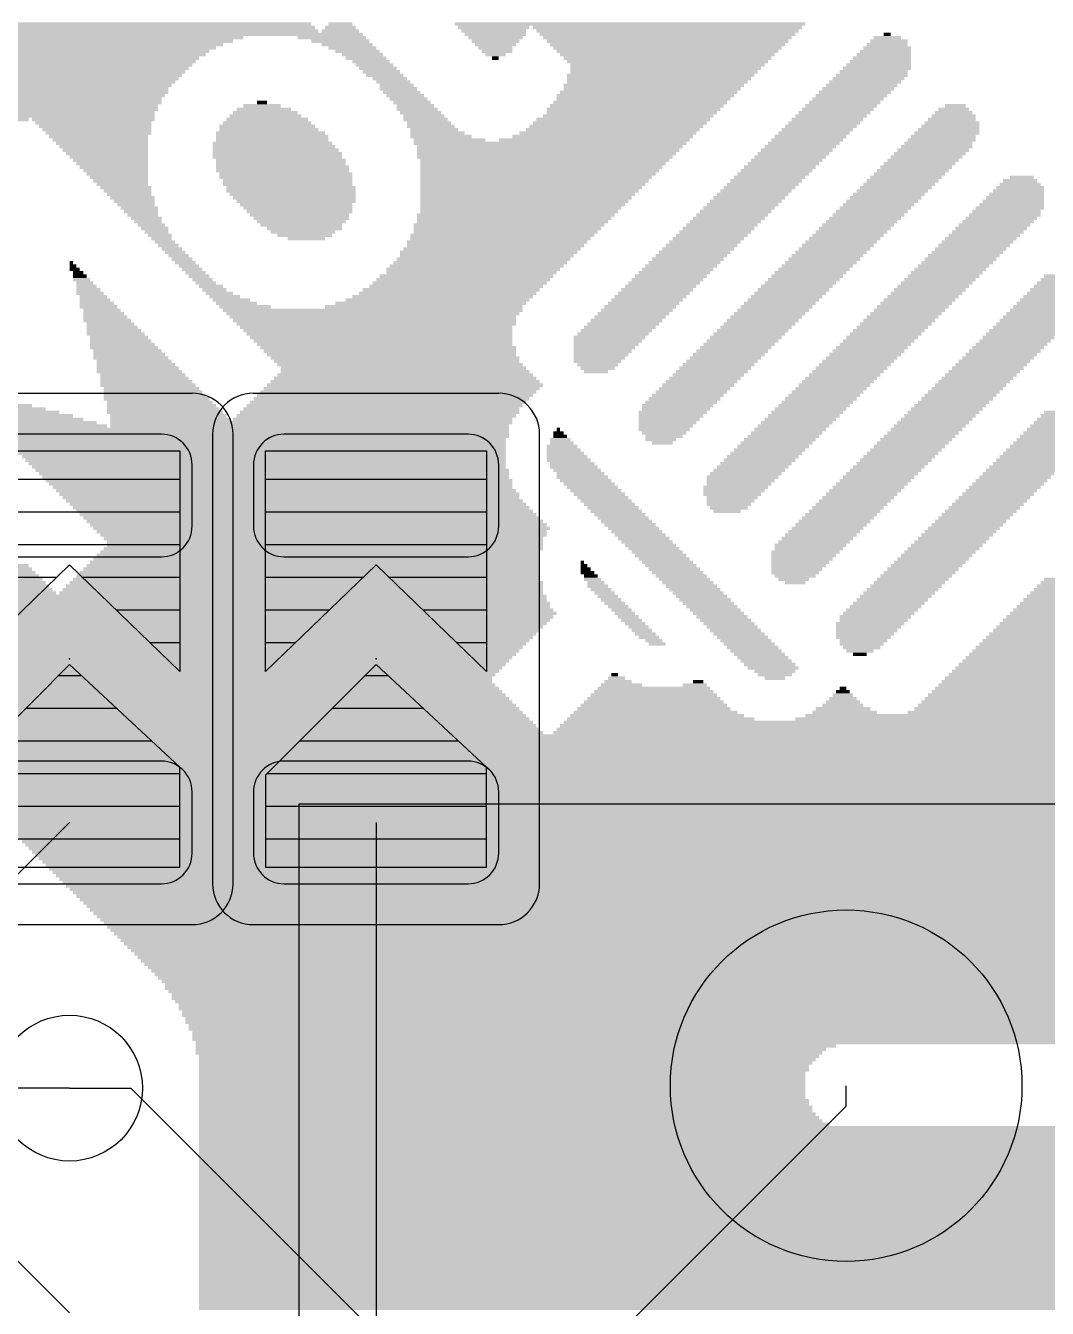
# Model space of a CAD drawing. Extents: x -40.8 to 40.8, y -42.1 to 43.9.
# Drawn here: x 28.43 to 34.78, y 5.62 to 13.59 of the extents above; entities that cross this region are included whole.
import ezdxf

# ---------------------------------------------------------------- set-up
doc = ezdxf.new("R2010")
doc.units = 0
for name, color, linetype in [('1', 22, 'CONTINUOUS'), ('16', 5, 'CONTINUOUS'), ('17', 82, 'CONTINUOUS'), ('18', 82, 'CONTINUOUS'), ('200', 2, 'CONTINUOUS'), ('21', 2, 'CONTINUOUS'), ('22', 6, 'CONTINUOUS'), ('24', 6, 'CONTINUOUS')]:
    doc.layers.add(name, color=color, linetype=linetype)

# ---------------------------------------------------------------- blocks, each defined once
blk = doc.blocks.new('ROUNDP')
blk.add_circle((0, 0), 0.5)
blk = doc.blocks.new('RECT121920X243840R50')
blk.add_lwpolyline([(0.381, -0.5715), (0.381, 0.5715, 0.4142), (0.1905, 0.762), (-0.1905, 0.762, 0.4142), (-0.381, 0.5715), (-0.381, -0.5715, 0.4142), (-0.1905, -0.762), (0.1905, -0.762, 0.4142)], format="xyb", close=True)
blk = doc.blocks.new('RECT')
blk.add_solid([(-0.5, -0.5), (0.5, -0.5), (-0.5, 0.5), (0.5, 0.5)])
blk = doc.blocks.new('ROUNDV')
blk.add_circle((0, 0), 0.5)

msp = doc.modelspace()

# ---------------------------------------------------------------- linework, layer by layer
at = {"layer": '1'}
for p, q in [((28.702, 6.985), (27.305, 6.985)), ((33.528, 6.873), (33.528, 7)), ((30.861, 4.206), (33.528, 6.873))]:
    msp.add_line(p, q, dxfattribs=at)
at = {"layer": '16'}
for p, q in [((28.0154, 10.945), (29.3886, 10.945)), ((29.3886, 10.945), (29.3886, 9.575)), ((29.9204, 9.575), (29.9204, 10.945)), ((29.9204, 10.945), (31.2936, 10.945)), ((31.2936, 10.945), (31.2936, 9.575)), ((28.0154, 10.7696), (29.3886, 10.7696)), ((29.9204, 10.7696), (31.2936, 10.7696)), ((28.0154, 10.5664), (29.3886, 10.5664)), ((29.9204, 10.5664), (31.2936, 10.5664)), ((28.0154, 10.3632), (29.3886, 10.3632)), ((29.9204, 10.3632), (31.2936, 10.3632)), ((28.702, 10.2362), (28.0154, 9.575)), ((29.3886, 9.575), (28.702, 10.2362)), ((30.607, 10.2362), (29.9204, 9.575)), ((31.2936, 9.575), (30.607, 10.2362)), ((28.0154, 10.16), (28.6229, 10.16)), ((28.7811, 10.16), (29.3886, 10.16)), ((29.9204, 10.16), (30.5279, 10.16)), ((30.6861, 10.16), (31.2936, 10.16)), ((28.9921, 9.9568), (29.3886, 9.9568)), ((29.9204, 9.9568), (30.3169, 9.9568)), ((30.8971, 9.9568), (31.2936, 9.9568)), ((29.2031, 9.7536), (29.3886, 9.7536)), ((29.9204, 9.7536), (30.1059, 9.7536)), ((31.1081, 9.7536), (31.2936, 9.7536)), ((28.702, 9.6171), (28.0154, 8.9305)), ((29.3886, 8.9805), (28.702, 9.6171)), ((30.607, 9.6171), (29.9204, 8.9305)), ((31.2936, 8.9805), (30.607, 9.6171)), ((28.6353, 9.5504), (28.7739, 9.5504)), ((30.5403, 9.5504), (30.6789, 9.5504)), ((28.4321, 9.3472), (28.9931, 9.3472)), ((30.3371, 9.3472), (30.8981, 9.3472)), ((28.2289, 9.144), (29.2123, 9.144)), ((30.1339, 9.144), (31.1173, 9.144)), ((28.0257, 8.9408), (29.3886, 8.9408)), ((29.3886, 8.359), (29.3886, 8.9805)), ((29.9204, 8.9305), (29.9204, 8.359)), ((29.9307, 8.9408), (31.2936, 8.9408)), ((31.2936, 8.359), (31.2936, 8.9805)), ((28.0154, 8.7376), (29.3886, 8.7376)), ((29.9204, 8.7376), (31.2936, 8.7376)), ((28.702, 8.636), (27.686, 7.62)), ((30.607, 8.636), (30.607, 5.461)), ((28.0154, 8.5344), (29.3886, 8.5344)), ((29.9204, 8.5344), (31.2936, 8.5344)), ((28.0154, 8.359), (29.3886, 8.359)), ((29.9204, 8.359), (31.2936, 8.359)), ((28.702, 6.985), (29.083, 6.985)), ((30.861, 5.207), (29.083, 6.985)), ((27.686, 6.604), (28.702, 5.588))]:
    msp.add_line(p, q, dxfattribs=at)
at = {"layer": '21'}
for p, q in [((35.728, 8.75), (30.128, 8.75)), ((30.128, 8.75), (30.128, -8.75))]:
    msp.add_line(p, q, dxfattribs=at)
at = {"layer": '22'}
for p, q in [((27.94, 11.303), (29.464, 11.303)), ((29.845, 11.303), (31.369, 11.303)), ((29.591, 11.049), (29.591, 8.255)), ((29.718, 8.255), (29.718, 11.049)), ((31.623, 8.255), (31.623, 11.049)), ((27.94, 8.001), (29.464, 8.001)), ((29.845, 8.001), (31.369, 8.001))]:
    msp.add_line(p, q, dxfattribs=at)
for centre, start, end in [((29.464, 11.049), 0, 90), ((29.845, 11.049), 90, 180), ((31.369, 11.049), 0, 90), ((29.464, 8.255), 270, 0), ((29.845, 8.255), 180, 270), ((31.369, 8.255), 270, 0)]:
    msp.add_arc(centre, 0.254, start, end, dxfattribs=at)
at = {"layer": '24'}
for p in [(28.702, 9.652), (30.607, 9.652)]:
    msp.add_point(p, dxfattribs=at)

# ---------------------------------------------------------------- block references
at = {"layer": '16', "rotation": 90}
for p in [(28.702, 10.668), (30.607, 10.668), (28.702, 8.636), (30.607, 8.636)]:
    msp.add_blockref('RECT121920X243840R50', p, dxfattribs=at)
at = {"layer": '17', "xscale": 2.1844, "yscale": 2.1844, "rotation": 90}
msp.add_blockref('ROUNDP', (33.528, 7), dxfattribs=at)
msp.add_blockref('ROUNDP', (33.528, 7), dxfattribs=at)
at = {"layer": '18', "xscale": 0.9064, "yscale": 0.9064}
msp.add_blockref('ROUNDV', (28.702, 6.985), dxfattribs=at)
msp.add_blockref('ROUNDV', (28.702, 6.985), dxfattribs=at)
at = {"layer": '200', "yscale": 0.0212}
for p, xscale in [((29.0093, 13.5552), 2.4768), ((29.0093, 13.5764), 2.4346), ((29.0093, 13.5975), 2.3922), ((30.3854, 13.5552), 0.2329), ((30.3854, 13.5764), 0.1905), ((30.3854, 13.5975), 0.1481), ((32.1848, 13.5975), 2.1806), ((31.338, 13.5764), 0.4446), ((31.338, 13.5552), 0.4022), ((32.4177, 13.5764), 1.6724), ((32.4177, 13.5552), 1.6301), ((28.6706, 13.4705), 1.9688), ((28.7129, 13.4917), 2.0112), ((28.7553, 13.5129), 2.0535), ((29.1364, 13.534), 2.7733), ((30.3324, 13.5129), 0.4234), ((30.3854, 13.4917), 0.3599), ((30.4277, 13.4705), 0.3176), ((31.3486, 13.534), 0.381), ((31.3486, 13.5129), 0.3387), ((31.3486, 13.4917), 0.2964), ((31.3486, 13.4705), 0.254), ((32.4177, 13.534), 1.5877), ((32.4177, 13.5129), 1.5454), ((32.4177, 13.4917), 1.5031), ((32.4177, 13.4705), 1.4607), ((33.7831, 13.4705), 0.2541), ((33.7938, 13.4917), 0.2329), ((33.7831, 13.5129), 0.1693), ((33.7831, 13.534), 0.0423), ((28.5541, 13.3858), 1.9053), ((28.5859, 13.407), 1.9264), ((28.6071, 13.4282), 1.9265), ((28.6388, 13.4494), 1.9476), ((30.4595, 13.4494), 0.2963), ((30.4912, 13.4282), 0.2752), ((30.523, 13.407), 0.2541), ((30.5441, 13.3858), 0.254), ((31.3486, 13.4494), 0.2117), ((31.3592, 13.4282), 0.1905), ((31.3486, 13.407), 0.127), ((31.3486, 13.3858), 0.0424), ((32.4177, 13.4494), 1.4184), ((32.4177, 13.4282), 1.3761), ((32.4177, 13.407), 1.3337), ((32.4177, 13.3858), 1.2914), ((33.7514, 13.3858), 0.3599), ((33.7619, 13.407), 0.3387), ((33.7726, 13.4282), 0.3175), ((33.7831, 13.4494), 0.2964), ((28.4907, 13.3223), 1.9053), ((28.5119, 13.3435), 1.9053), ((28.533, 13.3647), 1.9053), ((30.5759, 13.3647), 0.2329), ((30.5971, 13.3435), 0.2329), ((30.6182, 13.3223), 0.2329), ((32.4177, 13.3647), 1.249), ((32.407, 13.3223), 1.1855), ((32.4177, 13.3435), 1.2067), ((33.7196, 13.3223), 0.4234), ((33.7302, 13.3435), 0.4022), ((33.7408, 13.3647), 0.381), ((28.406, 13.2377), 1.9053), ((28.4272, 13.2588), 1.9053), ((28.4483, 13.28), 1.9053), ((28.4695, 13.3012), 1.9053), ((30.6394, 13.3012), 0.2328), ((30.6606, 13.28), 0.2329), ((30.6924, 13.2588), 0.2117), ((30.7135, 13.2377), 0.2117), ((32.3542, 13.2377), 1.122), ((32.3754, 13.28), 1.1643), ((32.3648, 13.2588), 1.1431), ((32.3965, 13.3012), 1.1644), ((33.6455, 13.2377), 0.4446), ((33.6667, 13.2588), 0.4446), ((33.6879, 13.28), 0.4446), ((33.6985, 13.3012), 0.4234), ((28.3319, 13.153), 1.9265), ((28.353, 13.1741), 1.9265), ((28.3636, 13.1953), 1.9053), ((28.3848, 13.2165), 1.9053), ((30.7347, 13.2165), 0.2117), ((30.7453, 13.1953), 0.2329), ((30.7664, 13.1741), 0.2328), ((30.7876, 13.153), 0.2329), ((32.2801, 13.153), 1.1009), ((32.3013, 13.1741), 1.1009), ((32.333, 13.2165), 1.122), ((32.3224, 13.1953), 1.1008), ((33.5609, 13.153), 0.4445), ((33.582, 13.1741), 0.4446), ((33.6032, 13.1953), 0.4446), ((33.6243, 13.2165), 0.4445), ((28.2684, 13.0683), 1.9689), ((28.279, 13.0895), 1.9477), ((28.3001, 13.1106), 1.9476), ((28.3107, 13.1318), 1.9264), ((29.9091, 13.0683), 0.3387), ((29.8985, 13.0895), 0.2329), ((29.8985, 13.1106), 0.0635), ((30.8087, 13.1318), 0.2329), ((30.83, 13.1106), 0.2329), ((30.8511, 13.0895), 0.2328), ((30.8617, 13.0683), 0.254), ((32.206, 13.0683), 1.0797), ((32.2272, 13.0895), 1.0797), ((32.2483, 13.1106), 1.0796), ((32.2694, 13.1318), 1.0797), ((33.4762, 13.0683), 0.4446), ((33.4974, 13.0895), 0.4445), ((33.5185, 13.1106), 0.4446), ((33.5397, 13.1318), 0.4446), ((34.196, 13.0683), 0.1905), ((34.2065, 13.0895), 0.127), ((27.8344, 13.0048), 1.2279), ((28.2366, 13.026), 1.99), ((28.2472, 13.0471), 1.9688), ((28.8506, 13.0048), 0.7621), ((28.8505, 12.9836), 0.7198), ((29.9302, 12.9836), 0.5504), ((29.9302, 13.0048), 0.508), ((29.9196, 13.026), 0.4446), ((29.9196, 13.0471), 0.4022), ((30.8829, 13.0471), 0.2541), ((30.904, 13.026), 0.254), ((30.9146, 13.0048), 0.2752), ((30.9358, 12.9836), 0.2752), ((32.1213, 12.9836), 1.0796), ((32.1425, 13.0048), 1.0797), ((32.1743, 13.026), 1.0585), ((32.1954, 13.0471), 1.0585), ((33.3915, 12.9836), 0.4446), ((33.4126, 13.0048), 0.4445), ((33.4338, 13.026), 0.4446), ((33.455, 13.0471), 0.4446), ((34.1853, 12.9836), 0.3387), ((34.1854, 13.0048), 0.2964), ((34.196, 13.026), 0.2753), ((34.196, 13.0471), 0.2329), ((28.8611, 12.9624), 0.6986), ((28.8717, 12.9413), 0.6774), ((28.8823, 12.9201), 0.6563), ((29.9514, 12.9201), 0.6775), ((29.9302, 12.9624), 0.5928), ((29.9408, 12.9413), 0.6139), ((30.9464, 12.9624), 0.2963), ((30.9675, 12.9413), 0.2964), ((30.9887, 12.9201), 0.3388), ((32.0472, 12.9201), 1.1008), ((32.0789, 12.9413), 1.0797), ((32.1001, 12.9624), 1.0797), ((33.328, 12.9201), 0.4446), ((33.3492, 12.9413), 0.4445), ((33.3703, 12.9624), 0.4446), ((34.1536, 12.9201), 0.4022), ((34.1642, 12.9413), 0.381), ((34.1748, 12.9624), 0.3599), ((28.8823, 12.8989), 0.6139), ((28.8929, 12.8778), 0.5927), ((28.9035, 12.8566), 0.5715), ((28.914, 12.8354), 0.5504), ((29.962, 12.8566), 0.7409), ((29.9726, 12.8354), 0.7621), ((29.962, 12.8989), 0.6987), ((29.962, 12.8778), 0.6987), ((31.0099, 12.8989), 0.3811), ((31.0628, 12.8778), 0.4446), ((31.6873, 12.8566), 1.6936), ((31.6873, 12.8354), 1.6512), ((31.9626, 12.8778), 1.1855), ((32.0154, 12.8989), 1.122), ((33.2433, 12.8354), 0.4446), ((33.2645, 12.8566), 0.4446), ((33.2857, 12.8778), 0.4445), ((33.3068, 12.8989), 0.4446), ((34.0901, 12.8354), 0.4446), ((34.1007, 12.8566), 0.4234), ((34.1219, 12.8778), 0.4234), ((34.1324, 12.8989), 0.4023), ((28.9246, 12.8143), 0.5292), ((28.9352, 12.7931), 0.508), ((28.9458, 12.7719), 0.4869), ((28.9564, 12.7507), 0.4657), ((29.9937, 12.7931), 0.8044), ((29.9937, 12.7719), 0.8044), ((29.9832, 12.8143), 0.7833), ((30.0149, 12.7507), 0.8045), ((31.6768, 12.8143), 1.6301), ((31.6662, 12.7931), 1.6089), ((31.6556, 12.7719), 1.5877), ((31.6556, 12.7507), 1.5455), ((33.1586, 12.7507), 0.4446), ((33.1798, 12.7719), 0.4446), ((33.2009, 12.7931), 0.4445), ((33.2221, 12.8143), 0.4446), ((34.0054, 12.7507), 0.4446), ((34.0266, 12.7719), 0.4446), ((34.0478, 12.7931), 0.4445), ((34.0689, 12.8143), 0.4446), ((28.967, 12.7296), 0.4445), ((28.9775, 12.7084), 0.4234), ((28.9881, 12.6872), 0.4022), ((28.9987, 12.6661), 0.381), ((30.0149, 12.7296), 0.8045), ((30.0255, 12.7084), 0.8257), ((30.0255, 12.6872), 0.8257), ((30.0466, 12.6661), 0.8256), ((31.6344, 12.7084), 1.5031), ((31.6238, 12.6872), 1.4819), ((31.6132, 12.6661), 1.4608), ((31.645, 12.7296), 1.5243), ((33.074, 12.6661), 0.4445), ((33.0951, 12.6872), 0.4446), ((33.1163, 12.7084), 0.4446), ((33.1375, 12.7296), 0.4445), ((33.9207, 12.6661), 0.4445), ((33.9419, 12.6872), 0.4446), ((33.9631, 12.7084), 0.4446), ((33.9843, 12.7296), 0.4445), ((29.0093, 12.6449), 0.3598), ((29.0199, 12.6237), 0.3387), ((29.0305, 12.6026), 0.3175), ((30.0466, 12.6449), 0.8256), ((30.0572, 12.6237), 0.8044), ((30.0572, 12.6026), 0.8044), ((31.6026, 12.6449), 1.4396), ((31.592, 12.6237), 1.4184), ((31.5815, 12.6026), 1.3973), ((33.0104, 12.6026), 0.4446), ((33.0316, 12.6237), 0.4446), ((33.0528, 12.6449), 0.4446), ((33.8572, 12.6026), 0.4446), ((33.8784, 12.6237), 0.4446), ((33.8996, 12.6449), 0.4446), ((34.6088, 12.6026), 0.2541), ((34.6088, 12.6237), 0.2117), ((34.6194, 12.6449), 0.1481), ((29.0517, 12.5814), 0.3175), ((29.0622, 12.5602), 0.2964), ((29.0728, 12.539), 0.2752), ((29.094, 12.5179), 0.2752), ((30.0784, 12.5814), 0.8044), ((30.0784, 12.5602), 0.8044), ((30.089, 12.539), 0.7833), ((30.0996, 12.5179), 0.7621), ((31.5602, 12.5602), 1.3549), ((31.5497, 12.539), 1.3338), ((31.5391, 12.5179), 1.3126), ((31.5709, 12.5814), 1.3761), ((32.9258, 12.5179), 0.4445), ((32.9469, 12.539), 0.4446), ((32.9681, 12.5602), 0.4446), ((32.9892, 12.5814), 0.4445), ((33.7726, 12.5179), 0.4445), ((33.7937, 12.539), 0.4446), ((33.8149, 12.5602), 0.4446), ((33.8361, 12.5814), 0.4445), ((34.577, 12.5179), 0.3599), ((34.5876, 12.539), 0.3388), ((34.5982, 12.5602), 0.3176), ((34.6088, 12.5814), 0.2964), ((29.1045, 12.4967), 0.2541), ((29.1151, 12.4755), 0.2329), ((29.1364, 12.4544), 0.2329), ((29.147, 12.4332), 0.2117), ((30.1102, 12.4967), 0.7409), ((30.1101, 12.4755), 0.6986), ((30.1207, 12.4544), 0.6774), ((30.1313, 12.4332), 0.6562), ((31.5285, 12.4967), 1.2914), ((31.5179, 12.4755), 1.2702), ((31.5074, 12.4544), 1.2491), ((31.4968, 12.4332), 1.2279), ((32.8411, 12.4332), 0.4446), ((32.8623, 12.4544), 0.4445), ((32.8834, 12.4755), 0.4446), ((32.9046, 12.4967), 0.4446), ((33.6879, 12.4332), 0.4446), ((33.7091, 12.4544), 0.4445), ((33.7302, 12.4755), 0.4446), ((33.7514, 12.4967), 0.4446), ((34.5241, 12.4332), 0.4234), ((34.5453, 12.4544), 0.4234), ((34.5558, 12.4755), 0.4023), ((34.5665, 12.4967), 0.3811), ((29.1575, 12.412), 0.1906), ((29.1787, 12.3909), 0.1905), ((29.1893, 12.3697), 0.1693), ((29.2104, 12.3485), 0.1694), ((30.1313, 12.412), 0.614), ((30.1419, 12.3909), 0.5928), ((30.1419, 12.3697), 0.5504), ((30.1419, 12.3485), 0.508), ((31.4333, 12.3485), 1.1855), ((31.4756, 12.412), 1.2278), ((31.4651, 12.3909), 1.2067), ((31.4545, 12.3697), 1.1855), ((32.7564, 12.3485), 0.4446), ((32.7776, 12.3697), 0.4445), ((32.7987, 12.3909), 0.4446), ((32.8199, 12.412), 0.4446), ((33.6032, 12.3485), 0.4446), ((33.6243, 12.3697), 0.4445), ((33.6455, 12.3909), 0.4446), ((33.6667, 12.412), 0.4446), ((34.45, 12.3485), 0.4446), ((34.4712, 12.3697), 0.4445), ((34.4923, 12.3909), 0.4446), ((34.5135, 12.412), 0.4446), ((29.2316, 12.3273), 0.1694), ((29.2422, 12.3062), 0.1482), ((29.2633, 12.285), 0.1482), ((30.1631, 12.3273), 0.4657), ((30.1525, 12.3062), 0.4022), ((30.1631, 12.285), 0.3387), ((31.3909, 12.285), 1.1432), ((31.4227, 12.3273), 1.1644), ((31.4121, 12.3062), 1.1432), ((32.6929, 12.285), 0.4446), ((32.7141, 12.3062), 0.4445), ((32.7352, 12.3273), 0.4446), ((33.5397, 12.285), 0.4446), ((33.5609, 12.3062), 0.4445), ((33.582, 12.3273), 0.4446), ((34.3865, 12.285), 0.4446), ((34.4077, 12.3062), 0.4445), ((34.4288, 12.3273), 0.4446), ((29.2739, 12.2638), 0.127), ((29.2951, 12.2427), 0.127), ((29.3163, 12.2215), 0.127), ((29.3374, 12.2003), 0.127), ((30.1737, 12.2638), 0.2329), ((31.3274, 12.2003), 1.1008), ((31.3592, 12.2427), 1.122), ((31.3486, 12.2215), 1.1008), ((31.3803, 12.2638), 1.122), ((32.6082, 12.2003), 0.4446), ((32.6294, 12.2215), 0.4446), ((32.6506, 12.2427), 0.4445), ((32.6717, 12.2638), 0.4446), ((33.455, 12.2003), 0.4446), ((33.4762, 12.2215), 0.4446), ((33.4974, 12.2427), 0.4445), ((33.5185, 12.2638), 0.4446), ((34.3018, 12.2003), 0.4446), ((34.323, 12.2215), 0.4446), ((34.3441, 12.2427), 0.4445), ((34.3653, 12.2638), 0.4446), ((28.7129, 12.1156), 0.0212), ((29.3586, 12.1792), 0.127), ((29.3798, 12.158), 0.127), ((29.401, 12.1368), 0.1271), ((29.4221, 12.1156), 0.127), ((31.2534, 12.1156), 1.0797), ((31.2745, 12.1368), 1.0796), ((31.3063, 12.1792), 1.1009), ((31.2957, 12.158), 1.0797), ((32.5235, 12.1156), 0.4446), ((32.5447, 12.1368), 0.4446), ((32.5659, 12.158), 0.4445), ((32.587, 12.1792), 0.4446), ((33.3703, 12.1156), 0.4446), ((33.3915, 12.1368), 0.4446), ((33.4126, 12.158), 0.4445), ((33.4338, 12.1792), 0.4446), ((34.2171, 12.1156), 0.4446), ((34.2383, 12.1368), 0.4446), ((34.2595, 12.158), 0.4445), ((34.2806, 12.1792), 0.4446), ((28.7235, 12.0945), 0.0424), ((28.734, 12.0733), 0.0635), ((28.7553, 12.0521), 0.0635), ((28.7659, 12.031), 0.0847), ((29.4433, 12.0945), 0.127), ((29.4645, 12.0733), 0.1271), ((29.4856, 12.0521), 0.127), ((29.5068, 12.031), 0.127), ((31.1687, 12.031), 1.0797), ((31.211, 12.0733), 1.0797), ((31.2004, 12.0521), 1.0585), ((31.2322, 12.0945), 1.0797), ((32.4389, 12.031), 0.4445), ((32.46, 12.0521), 0.4446), ((32.4812, 12.0733), 0.4446), ((32.5023, 12.0945), 0.4445), ((33.2857, 12.031), 0.4445), ((33.3068, 12.0521), 0.4446), ((33.328, 12.0733), 0.4446), ((33.3492, 12.0945), 0.4445), ((34.1324, 12.031), 0.4445), ((34.1536, 12.0521), 0.4446), ((34.1748, 12.0733), 0.4446), ((34.196, 12.0945), 0.4445), ((34.9581, 12.031), 0.4022), ((28.7765, 12.0098), 0.1059), ((28.7976, 11.9886), 0.1058), ((28.8082, 11.9675), 0.127), ((29.528, 12.0098), 0.127), ((29.5491, 11.9886), 0.127), ((29.5809, 11.9675), 0.1482), ((31.1052, 11.9675), 1.0797), ((31.1263, 11.9886), 1.0796), ((31.1475, 12.0098), 1.0797), ((32.3753, 11.9675), 0.4446), ((32.3965, 11.9886), 0.4446), ((32.4177, 12.0098), 0.4446), ((33.2221, 11.9675), 0.4446), ((33.2433, 11.9886), 0.4446), ((33.2645, 12.0098), 0.4446), ((34.0689, 11.9675), 0.4446), ((34.0901, 11.9886), 0.4446), ((34.1113, 12.0098), 0.4446), ((34.9157, 11.9675), 0.4446), ((34.9263, 11.9886), 0.4234), ((34.9475, 12.0098), 0.4234), ((28.8188, 11.9463), 0.1482), ((28.8294, 11.9251), 0.1693), ((28.8505, 11.9039), 0.1694), ((28.8611, 11.8828), 0.1906), ((29.6021, 11.9463), 0.1482), ((29.6338, 11.9251), 0.1694), ((29.6656, 11.9039), 0.1905), ((29.7079, 11.8828), 0.2328), ((30.9887, 11.8828), 1.1432), ((31.0205, 11.9039), 1.1221), ((31.0522, 11.9251), 1.1008), ((31.0734, 11.9463), 1.1008), ((32.2906, 11.8828), 0.4445), ((32.3118, 11.9039), 0.4446), ((32.333, 11.9251), 0.4446), ((32.3542, 11.9463), 0.4445), ((33.1375, 11.8828), 0.4445), ((33.1586, 11.9039), 0.4446), ((33.1798, 11.9251), 0.4446), ((33.2009, 11.9463), 0.4445), ((33.9843, 11.8828), 0.4445), ((34.0054, 11.9039), 0.4446), ((34.0266, 11.9251), 0.4446), ((34.0478, 11.9463), 0.4445), ((34.8311, 11.8828), 0.4445), ((34.8522, 11.9039), 0.4446), ((34.8734, 11.9251), 0.4446), ((34.8946, 11.9463), 0.4445), ((28.8717, 11.8616), 0.2117), ((28.8823, 11.8404), 0.2329), ((28.9035, 11.8193), 0.2329), ((28.9141, 11.7981), 0.2541), ((29.7397, 11.8616), 0.2541), ((29.7926, 11.8404), 0.3176), ((30.5865, 11.8193), 1.8629), ((30.5865, 11.7981), 1.8206), ((30.904, 11.8404), 1.2278), ((30.9464, 11.8616), 1.1855), ((32.206, 11.7981), 0.4446), ((32.2272, 11.8193), 0.4445), ((32.2483, 11.8404), 0.4446), ((32.2695, 11.8616), 0.4446), ((33.0528, 11.7981), 0.4446), ((33.074, 11.8193), 0.4445), ((33.0951, 11.8404), 0.4446), ((33.1163, 11.8616), 0.4446), ((33.8996, 11.7981), 0.4446), ((33.9207, 11.8193), 0.4445), ((33.9419, 11.8404), 0.4446), ((33.9631, 11.8616), 0.4446), ((34.7464, 11.7981), 0.4446), ((34.7675, 11.8193), 0.4445), ((34.7887, 11.8404), 0.4446), ((34.8099, 11.8616), 0.4446), ((28.9246, 11.7769), 0.2752), ((28.9352, 11.7558), 0.2964), ((28.9564, 11.7346), 0.2964), ((28.967, 11.7134), 0.3175), ((30.5865, 11.7769), 1.7783), ((30.5971, 11.7558), 1.7571), ((30.6077, 11.7346), 1.7359), ((30.6076, 11.7134), 1.6936), ((32.1213, 11.7134), 0.4446), ((32.1425, 11.7346), 0.4445), ((32.1636, 11.7558), 0.4446), ((32.1848, 11.7769), 0.4446), ((32.9681, 11.7134), 0.4446), ((32.9892, 11.7346), 0.4445), ((33.0104, 11.7558), 0.4446), ((33.0316, 11.7769), 0.4446), ((33.8149, 11.7134), 0.4446), ((33.8361, 11.7346), 0.4445), ((33.8572, 11.7558), 0.4446), ((33.8784, 11.7769), 0.4446), ((34.6617, 11.7134), 0.4446), ((34.6829, 11.7346), 0.4445), ((34.704, 11.7558), 0.4446), ((34.7252, 11.7769), 0.4446), ((28.9776, 11.6922), 0.3387), ((28.9882, 11.6711), 0.3599), ((29.0093, 11.6499), 0.3598), ((29.0199, 11.6287), 0.381), ((30.6182, 11.6922), 1.6724), ((30.6288, 11.6711), 1.6512), ((30.6394, 11.6499), 1.6301), ((30.65, 11.6287), 1.6089), ((32.0578, 11.6499), 0.4446), ((32.0472, 11.6287), 0.4234), ((32.0789, 11.6711), 0.4445), ((32.1001, 11.6922), 0.4446), ((32.8834, 11.6287), 0.4446), ((32.9046, 11.6499), 0.4446), ((32.9258, 11.6711), 0.4445), ((32.9469, 11.6922), 0.4446), ((33.7302, 11.6287), 0.4446), ((33.7514, 11.6499), 0.4446), ((33.7726, 11.6711), 0.4445), ((33.7937, 11.6922), 0.4446), ((34.577, 11.6287), 0.4446), ((34.5982, 11.6499), 0.4446), ((34.6194, 11.6711), 0.4445), ((34.6405, 11.6922), 0.4446), ((29.0305, 11.6076), 0.4022), ((29.0411, 11.5864), 0.4234), ((29.0622, 11.5652), 0.4234), ((30.6606, 11.6076), 1.5877), ((30.6818, 11.5864), 1.5877), ((30.6923, 11.5652), 1.5666), ((32.0366, 11.6076), 0.4022), ((32.0261, 11.5864), 0.3811), ((32.0155, 11.5652), 0.3599), ((32.8199, 11.5652), 0.4446), ((32.8411, 11.5864), 0.4446), ((32.8623, 11.6076), 0.4445), ((33.6667, 11.5652), 0.4446), ((33.6879, 11.5864), 0.4446), ((33.7091, 11.6076), 0.4445), ((34.5135, 11.5652), 0.4446), ((34.5347, 11.5864), 0.4446), ((34.5558, 11.6076), 0.4445), ((29.0728, 11.5441), 0.4446), ((29.0834, 11.5229), 0.4658), ((29.1045, 11.5017), 0.4657), ((29.1151, 11.4805), 0.4869), ((30.7029, 11.5441), 1.5454), ((30.7241, 11.5229), 1.5454), ((30.7347, 11.5017), 1.5243), ((30.7558, 11.4805), 1.5242), ((32.0049, 11.5441), 0.3387), ((31.9943, 11.5229), 0.3175), ((31.9837, 11.5017), 0.2964), ((31.9837, 11.4805), 0.254), ((32.7352, 11.4805), 0.4446), ((32.7564, 11.5017), 0.4446), ((32.7776, 11.5229), 0.4445), ((32.7987, 11.5441), 0.4446), ((33.582, 11.4805), 0.4446), ((33.6032, 11.5017), 0.4446), ((33.6243, 11.5229), 0.4445), ((33.6455, 11.5441), 0.4446), ((34.4288, 11.4805), 0.4446), ((34.45, 11.5017), 0.4446), ((34.4712, 11.5229), 0.4445), ((34.4923, 11.5441), 0.4446), ((29.1363, 11.4382), 0.5292), ((29.1258, 11.4594), 0.5081), ((29.1575, 11.417), 0.5292), ((29.1681, 11.3959), 0.5504), ((30.7876, 11.3959), 1.6301), ((30.7876, 11.417), 1.5878), ((30.777, 11.4594), 1.5242), ((30.7876, 11.4382), 1.5454), ((31.9837, 11.4594), 0.2117), ((31.9731, 11.4382), 0.1482), ((32.6506, 11.3959), 0.4445), ((32.6717, 11.417), 0.4446), ((32.6929, 11.4382), 0.4446), ((32.7141, 11.4594), 0.4445), ((33.4974, 11.3959), 0.4445), ((33.5185, 11.417), 0.4446), ((33.5397, 11.4382), 0.4446), ((33.5609, 11.4594), 0.4445), ((34.3441, 11.3959), 0.4445), ((34.3653, 11.417), 0.4446), ((34.3865, 11.4382), 0.4446), ((34.4077, 11.4594), 0.4445), ((29.1787, 11.3747), 0.5716), ((29.1893, 11.3535), 0.5927), ((29.2104, 11.3323), 0.5928), ((29.221, 11.3112), 0.614), ((30.7453, 11.3112), 1.7147), ((30.7664, 11.3323), 1.7148), ((30.7876, 11.3535), 1.7148), ((30.7876, 11.3747), 1.6724), ((32.5659, 11.3112), 0.4445), ((32.587, 11.3323), 0.4446), ((32.6082, 11.3535), 0.4446), ((32.6294, 11.3747), 0.4446), ((33.4126, 11.3112), 0.4445), ((33.4338, 11.3323), 0.4446), ((33.455, 11.3535), 0.4446), ((33.4762, 11.3747), 0.4446), ((34.2595, 11.3112), 0.4445), ((34.2806, 11.3323), 0.4446), ((34.3018, 11.3535), 0.4446), ((34.323, 11.3747), 0.4446), ((29.2316, 11.29), 0.6351), ((29.2422, 11.2688), 0.6563), ((29.2634, 11.2477), 0.6563), ((30.6817, 11.2477), 1.7148), ((30.7029, 11.2688), 1.7148), ((30.7241, 11.29), 1.7148), ((32.5023, 11.2477), 0.4445), ((32.5235, 11.2688), 0.4446), ((32.5447, 11.29), 0.4446), ((33.3492, 11.2477), 0.4445), ((33.3703, 11.2688), 0.4446), ((33.3915, 11.29), 0.4446), ((34.196, 11.2477), 0.4445), ((34.2171, 11.2688), 0.4446), ((34.2383, 11.29), 0.4446), ((28.279, 11.2265), 0.3811), ((28.3319, 11.2053), 0.4445), ((28.3848, 11.1842), 0.5081), ((28.4377, 11.163), 0.5716), ((29.2739, 11.2265), 0.6774), ((29.2845, 11.2053), 0.6986), ((29.2951, 11.1842), 0.7198), ((29.3163, 11.163), 0.7198), ((30.6077, 11.163), 1.7359), ((30.6288, 11.1842), 1.736), ((30.6394, 11.2053), 1.7148), ((30.6606, 11.2265), 1.7147), ((32.4494, 11.1842), 0.4234), ((32.4389, 11.163), 0.4023), ((32.4812, 11.2265), 0.4446), ((32.4706, 11.2053), 0.4234), ((33.2645, 11.163), 0.4446), ((33.2857, 11.1842), 0.4445), ((33.3068, 11.2053), 0.4446), ((33.328, 11.2265), 0.4446), ((34.1113, 11.163), 0.4446), ((34.1324, 11.1842), 0.4445), ((34.1536, 11.2053), 0.4446), ((34.1748, 11.2265), 0.4446), ((34.9581, 11.163), 0.4446), ((34.9793, 11.1842), 0.4445), ((28.4801, 11.1418), 0.6139), ((28.533, 11.1207), 0.6774), ((28.5753, 11.0995), 0.7198), ((29.835, 11.0783), 3.1967), ((29.3269, 11.1418), 0.7409), ((30.2054, 11.1207), 2.498), ((30.1949, 11.0995), 2.4769), ((30.5865, 11.1418), 1.7359), ((31.7402, 11.0783), 0.0212), ((32.4282, 11.1418), 0.3811), ((32.407, 11.0995), 0.3387), ((32.3965, 11.0783), 0.3176), ((32.4177, 11.1207), 0.3599), ((33.1798, 11.0783), 0.4446), ((33.2009, 11.0995), 0.4445), ((33.2221, 11.1207), 0.4446), ((33.2433, 11.1418), 0.4446), ((34.0266, 11.0783), 0.4446), ((34.0478, 11.0995), 0.4445), ((34.0689, 11.1207), 0.4446), ((34.0901, 11.1418), 0.4446), ((34.8734, 11.0783), 0.4446), ((34.8946, 11.0995), 0.4445), ((34.9157, 11.1207), 0.4446), ((34.9369, 11.1418), 0.4446), ((29.8456, 11.0571), 3.1755), ((29.8561, 11.036), 3.1544), ((29.8561, 11.0148), 3.112), ((29.8667, 10.9936), 3.0908), ((31.7508, 11.0148), 0.127), ((31.7614, 10.9936), 0.1482), ((31.7508, 11.036), 0.0847), ((31.7403, 11.0571), 0.0635), ((32.3965, 11.0571), 0.2752), ((32.3965, 11.036), 0.2328), ((32.3754, 11.0148), 0.1905), ((32.3859, 10.9936), 0.127), ((33.0951, 10.9936), 0.4446), ((33.1163, 11.0148), 0.4446), ((33.1375, 11.036), 0.4445), ((33.1586, 11.0571), 0.4446), ((33.9419, 10.9936), 0.4446), ((33.9631, 11.0148), 0.4446), ((33.9843, 11.036), 0.4445), ((34.0054, 11.0571), 0.4446), ((34.7887, 10.9936), 0.4446), ((34.8099, 11.0148), 0.4446), ((34.8311, 11.036), 0.4445), ((34.8522, 11.0571), 0.4446), ((29.8773, 10.9725), 3.0697), ((29.8879, 10.9513), 3.0485), ((29.8985, 10.9301), 3.0273), ((31.7614, 10.9725), 0.1906), ((31.772, 10.9513), 0.2117), ((31.7826, 10.9301), 0.2329), ((33.0316, 10.9301), 0.4446), ((33.0528, 10.9513), 0.4446), ((33.074, 10.9725), 0.4445), ((33.8784, 10.9301), 0.4446), ((33.8996, 10.9513), 0.4446), ((33.9207, 10.9725), 0.4445), ((34.7252, 10.9301), 0.4446), ((34.7464, 10.9513), 0.4446), ((34.7675, 10.9725), 0.4445), ((29.9091, 10.909), 3.0061), ((29.9196, 10.8878), 2.985), ((29.9302, 10.8666), 2.9638), ((29.9408, 10.8454), 2.9426), ((31.7932, 10.909), 0.2541), ((31.8037, 10.8878), 0.2752), ((31.8249, 10.8666), 0.2752), ((31.8355, 10.8454), 0.2964), ((32.9469, 10.8454), 0.4446), ((32.9681, 10.8666), 0.4446), ((32.9892, 10.8878), 0.4445), ((33.0104, 10.909), 0.4446), ((33.7937, 10.8454), 0.4446), ((33.8149, 10.8666), 0.4446), ((33.8361, 10.8878), 0.4445), ((33.8572, 10.909), 0.4446), ((34.6405, 10.8454), 0.4446), ((34.6617, 10.8666), 0.4446), ((34.6829, 10.8878), 0.4445), ((34.704, 10.909), 0.4446), ((29.962, 10.8243), 2.9427), ((29.9726, 10.8031), 2.9215), ((29.9832, 10.7819), 2.9003), ((30.0043, 10.7608), 2.9003), ((31.8567, 10.8243), 0.2964), ((31.8778, 10.8031), 0.2964), ((31.8884, 10.7819), 0.3176), ((31.9096, 10.7608), 0.3176), ((32.8834, 10.7819), 0.4446), ((32.8728, 10.7608), 0.4234), ((32.9046, 10.8031), 0.4446), ((32.9258, 10.8243), 0.4445), ((33.7091, 10.7608), 0.4445), ((33.7302, 10.7819), 0.4446), ((33.7514, 10.8031), 0.4446), ((33.7726, 10.8243), 0.4445), ((34.5558, 10.7608), 0.4445), ((34.577, 10.7819), 0.4446), ((34.5982, 10.8031), 0.4446), ((34.6194, 10.8243), 0.4445), ((30.0149, 10.7396), 2.8791), ((30.0255, 10.7184), 2.8579), ((30.0467, 10.6973), 2.8579), ((30.0678, 10.6761), 2.858), ((31.9308, 10.7396), 0.3175), ((31.952, 10.7184), 0.3175), ((31.9731, 10.6973), 0.3176), ((31.9943, 10.6761), 0.3175), ((32.8411, 10.7184), 0.4022), ((32.8305, 10.6973), 0.381), ((32.8199, 10.6761), 0.3598), ((32.8623, 10.7396), 0.4023), ((33.6243, 10.6761), 0.4445), ((33.6455, 10.6973), 0.4446), ((33.6667, 10.7184), 0.4446), ((33.6879, 10.7396), 0.4446), ((34.4712, 10.6761), 0.4445), ((34.4923, 10.6973), 0.4446), ((34.5135, 10.7184), 0.4446), ((34.5347, 10.7396), 0.4446), ((30.0784, 10.6549), 2.8368), ((30.0996, 10.6337), 2.8367), ((30.1207, 10.6126), 2.8368), ((32.0155, 10.6549), 0.3175), ((32.0366, 10.6337), 0.3176), ((32.0578, 10.6126), 0.3176), ((32.8199, 10.6549), 0.3176), ((32.8093, 10.6337), 0.2964), ((32.7987, 10.6126), 0.2752), ((33.5609, 10.6126), 0.4445), ((33.582, 10.6337), 0.4446), ((33.6032, 10.6549), 0.4446), ((34.4077, 10.6126), 0.4445), ((34.4288, 10.6337), 0.4446), ((34.45, 10.6549), 0.4446), ((30.1419, 10.5914), 2.8368), ((30.1631, 10.5702), 2.8368), ((30.1842, 10.5491), 2.8368), ((30.2054, 10.5279), 2.8368), ((32.0789, 10.5914), 0.3175), ((32.1001, 10.5702), 0.3176), ((32.1213, 10.5491), 0.3176), ((32.1425, 10.5279), 0.3175), ((32.7987, 10.5914), 0.2329), ((32.7882, 10.5702), 0.1693), ((33.4762, 10.5279), 0.4446), ((33.4974, 10.5491), 0.4445), ((33.5185, 10.5702), 0.4446), ((33.5397, 10.5914), 0.4446), ((34.323, 10.5279), 0.4446), ((34.3441, 10.5491), 0.4445), ((34.3653, 10.5702), 0.4446), ((34.3865, 10.5914), 0.4446), ((30.2266, 10.5067), 2.8368), ((30.2477, 10.4856), 2.8367), ((30.2689, 10.4644), 2.8368), ((30.2689, 10.4432), 2.7944), ((32.1637, 10.5067), 0.3175), ((32.1848, 10.4856), 0.3176), ((32.206, 10.4644), 0.3175), ((32.2272, 10.4432), 0.3175), ((33.3915, 10.4432), 0.4446), ((33.4126, 10.4644), 0.4445), ((33.4338, 10.4856), 0.4446), ((33.455, 10.5067), 0.4446), ((34.2383, 10.4432), 0.4446), ((34.2595, 10.4644), 0.4445), ((34.2806, 10.4856), 0.4446), ((34.3018, 10.5067), 0.4446), ((30.2795, 10.422), 2.7732), ((30.2795, 10.4009), 2.731), ((30.2901, 10.3797), 2.7098), ((30.2901, 10.3585), 2.7098), ((32.2483, 10.422), 0.3176), ((32.2695, 10.4009), 0.3176), ((32.2906, 10.3797), 0.3175), ((32.3118, 10.3585), 0.3176), ((33.3068, 10.3585), 0.4446), ((33.328, 10.3797), 0.4446), ((33.3492, 10.4009), 0.4445), ((33.3703, 10.422), 0.4446), ((34.1536, 10.3585), 0.4446), ((34.1748, 10.3797), 0.4446), ((34.196, 10.4009), 0.4445), ((34.2171, 10.422), 0.4446), ((30.2371, 10.2739), 2.7733), ((30.2477, 10.295), 2.7521), ((30.2584, 10.3162), 2.7309), ((30.2795, 10.3374), 2.731), ((32.333, 10.3374), 0.3176), ((32.3542, 10.3162), 0.3175), ((32.3754, 10.295), 0.3175), ((32.3965, 10.2739), 0.3176), ((33.2751, 10.3162), 0.4234), ((33.2645, 10.295), 0.4022), ((33.2539, 10.2739), 0.381), ((33.2962, 10.3374), 0.4234), ((34.0689, 10.2739), 0.4446), ((34.0901, 10.295), 0.4446), ((34.1113, 10.3162), 0.4446), ((34.1324, 10.3374), 0.4445), ((27.5698, 10.2315), 1.7571), ((27.591, 10.2103), 1.7571), ((30.2054, 10.2103), 2.8368), ((30.216, 10.2315), 2.8156), ((30.2266, 10.2527), 2.7944), ((31.8884, 10.2527), 0.0212), ((31.899, 10.2315), 0.0424), ((31.9096, 10.2103), 0.0635), ((32.4177, 10.2527), 0.3175), ((32.4389, 10.2315), 0.3175), ((32.46, 10.2103), 0.3176), ((33.2221, 10.2103), 0.3175), ((33.2433, 10.2527), 0.3598), ((33.2328, 10.2315), 0.3387), ((34.0054, 10.2103), 0.4446), ((34.0266, 10.2315), 0.4446), ((34.0478, 10.2527), 0.4445), ((27.612, 10.1892), 1.7571), ((27.6333, 10.168), 1.7571), ((27.6545, 10.1468), 1.7571), ((27.6756, 10.1257), 1.7571), ((30.1737, 10.1257), 2.9427), ((30.1737, 10.1468), 2.9003), ((30.1843, 10.168), 2.8791), ((30.1948, 10.1892), 2.858), ((31.9202, 10.1892), 0.0847), ((31.9413, 10.168), 0.0847), ((31.952, 10.1468), 0.1059), ((31.9731, 10.1257), 0.1058), ((32.4812, 10.1892), 0.3176), ((32.5023, 10.168), 0.3175), ((32.5235, 10.1468), 0.3176), ((32.5447, 10.1257), 0.3176), ((33.2116, 10.1892), 0.2963), ((33.2116, 10.168), 0.2541), ((33.2009, 10.1468), 0.1905), ((33.2116, 10.1257), 0.1271), ((33.9207, 10.1257), 0.4445), ((33.9419, 10.1468), 0.4446), ((33.9631, 10.168), 0.4446), ((33.9843, 10.1892), 0.4445), ((37.5408, 10.1257), 5.61), ((37.5408, 10.1468), 5.5677), ((27.6968, 10.1045), 1.7571), ((27.718, 10.0833), 1.7571), ((27.7391, 10.0622), 1.7572), ((29.2739, 10.041), 4.7844), ((30.1419, 10.0622), 3.0062), ((30.1525, 10.0833), 2.985), ((30.1631, 10.1045), 2.9638), ((31.9837, 10.1045), 0.127), ((32.0049, 10.0833), 0.1271), ((32.026, 10.0622), 0.127), ((32.0472, 10.041), 0.127), ((32.5659, 10.1045), 0.3175), ((32.5871, 10.0833), 0.3175), ((32.6082, 10.0622), 0.3176), ((32.6294, 10.041), 0.3175), ((33.8361, 10.041), 0.4445), ((33.8572, 10.0622), 0.4446), ((33.8784, 10.0833), 0.4446), ((33.8996, 10.1045), 0.4446), ((37.5408, 10.041), 5.7794), ((37.5408, 10.0622), 5.737), ((37.5408, 10.0833), 5.6948), ((37.5408, 10.1045), 5.6524), ((29.2845, 10.0198), 4.7632), ((29.3057, 9.9986), 4.7632), ((29.3163, 9.9775), 4.7421), ((29.3375, 9.9563), 4.7421), ((32.0684, 10.0198), 0.127), ((32.0895, 9.9986), 0.127), ((32.1107, 9.9775), 0.127), ((32.1319, 9.9563), 0.127), ((32.6506, 10.0198), 0.3175), ((32.6717, 9.9986), 0.3176), ((32.6929, 9.9775), 0.3176), ((32.7141, 9.9563), 0.3175), ((33.7514, 9.9563), 0.4446), ((33.7726, 9.9775), 0.4445), ((33.7937, 9.9986), 0.4446), ((33.8149, 10.0198), 0.4446), ((37.5408, 9.9563), 5.9488), ((37.5408, 9.9775), 5.9064), ((37.5408, 9.9986), 5.8641), ((37.5408, 10.0198), 5.8218), ((29.3586, 9.9351), 4.742), ((29.3586, 9.914), 4.6998), ((29.3586, 9.8928), 4.6574), ((32.1531, 9.9351), 0.1271), ((32.1742, 9.914), 0.127), ((32.1954, 9.8928), 0.127), ((32.7352, 9.9351), 0.3176), ((32.7564, 9.914), 0.3176), ((32.7776, 9.8928), 0.3175), ((33.7091, 9.914), 0.4445), ((33.6985, 9.8928), 0.4234), ((33.7302, 9.9351), 0.4446), ((37.5408, 9.8928), 6.0758), ((37.5408, 9.914), 6.0334), ((37.5408, 9.9351), 5.9911), ((29.3586, 9.8716), 4.615), ((29.3586, 9.8505), 4.5728), ((29.3586, 9.8293), 4.5304), ((29.3586, 9.8081), 4.488), ((32.2165, 9.8716), 0.1271), ((32.2377, 9.8505), 0.127), ((32.2589, 9.8293), 0.127), ((32.2801, 9.8081), 0.127), ((32.7987, 9.8716), 0.3175), ((32.8199, 9.8505), 0.3176), ((32.8411, 9.8293), 0.3175), ((32.8623, 9.8081), 0.3175), ((33.6773, 9.8716), 0.4234), ((33.6667, 9.8505), 0.4022), ((33.6561, 9.8293), 0.381), ((33.6456, 9.8081), 0.3599), ((37.5302, 9.8081), 6.224), ((37.5408, 9.8293), 6.2028), ((37.5408, 9.8505), 6.1604), ((37.5408, 9.8716), 6.1182), ((29.3587, 9.7869), 4.4457), ((29.3586, 9.7658), 4.4034), ((29.3586, 9.7446), 4.361), ((29.3586, 9.7234), 4.3186), ((32.3012, 9.7869), 0.127), ((32.333, 9.7658), 0.1058), ((32.3542, 9.7446), 0.1059), ((32.8834, 9.7869), 0.3176), ((32.9046, 9.7658), 0.3176), ((32.9258, 9.7446), 0.3175), ((32.9469, 9.7234), 0.3176), ((33.635, 9.7869), 0.3387), ((33.635, 9.7658), 0.2963), ((33.6244, 9.7446), 0.2752), ((33.6243, 9.7234), 0.2329), ((37.4879, 9.7234), 6.3086), ((37.4984, 9.7446), 6.2875), ((37.5091, 9.7658), 6.2663), ((37.5196, 9.7869), 6.2451), ((29.3586, 9.7023), 4.2764), ((29.3586, 9.6811), 4.234), ((29.3586, 9.6599), 4.1916), ((29.3586, 9.6388), 4.1494), ((32.9681, 9.7023), 0.3176), ((32.9892, 9.6811), 0.3175), ((33.0104, 9.6599), 0.3175), ((33.0316, 9.6388), 0.3176), ((33.6138, 9.7023), 0.1694), ((33.6138, 9.6811), 0.0847), ((37.4456, 9.6388), 6.3933), ((37.4561, 9.6599), 6.3722), ((37.4667, 9.6811), 6.351), ((37.4773, 9.7023), 6.3298), ((29.3586, 9.6176), 4.107), ((29.3586, 9.5964), 4.0646), ((29.3587, 9.5752), 4.0223), ((33.0528, 9.6176), 0.3175), ((33.074, 9.5964), 0.3175), ((33.0845, 9.5752), 0.254), ((37.4138, 9.5752), 6.4568), ((37.4244, 9.5964), 6.4357), ((37.435, 9.6176), 6.4145), ((29.3586, 9.5541), 3.98), ((29.3586, 9.5329), 3.9376), ((29.3692, 9.5117), 3.9164), ((29.3904, 9.4906), 3.9165), ((32.1319, 9.4906), 0.254), ((32.1107, 9.5117), 0.1694), ((32.1001, 9.5329), 0.1058), ((32.0896, 9.5541), 0.0423), ((32.587, 9.4906), 0.1482), ((32.6082, 9.5117), 0.0636), ((33.0846, 9.5541), 0.2117), ((33.0845, 9.5329), 0.127), ((37.3715, 9.4906), 6.5415), ((37.382, 9.5117), 6.5203), ((37.3926, 9.5329), 6.4992), ((37.4032, 9.5541), 6.478), ((29.4116, 9.4694), 3.9165), ((29.4327, 9.4482), 3.9164), ((29.4539, 9.4271), 3.9165), ((29.4751, 9.4059), 3.9165), ((32.333, 9.4059), 0.8256), ((32.333, 9.4271), 0.7833), ((32.333, 9.4482), 0.741), ((32.333, 9.4694), 0.6986), ((33.5079, 9.4059), 0.1694), ((33.5079, 9.4271), 0.127), ((33.508, 9.4482), 0.0847), ((33.508, 9.4694), 0.0423), ((37.3291, 9.4059), 6.6262), ((37.3397, 9.4271), 6.605), ((37.3503, 9.4482), 6.5839), ((37.3608, 9.4694), 6.5627), ((29.4962, 9.3847), 3.9164), ((29.5174, 9.3635), 3.9164), ((29.5386, 9.3424), 3.9165), ((29.5597, 9.3212), 3.9164), ((32.3436, 9.3212), 1.0162), ((32.333, 9.3424), 0.9526), ((32.333, 9.3635), 0.9103), ((32.333, 9.3847), 0.868), ((33.5185, 9.3212), 0.4022), ((33.508, 9.3424), 0.3387), ((33.5079, 9.3635), 0.254), ((33.508, 9.3847), 0.2117), ((37.2762, 9.3212), 6.732), ((37.2974, 9.3424), 6.6897), ((37.308, 9.3635), 6.6685), ((37.3185, 9.3847), 6.6474), ((29.5809, 9.3), 3.9164), ((29.6021, 9.2789), 3.9165), ((29.6233, 9.2577), 3.9165), ((29.6444, 9.2365), 3.9164), ((36.1965, 9.2365), 8.8914), ((36.2071, 9.2577), 8.8702), ((32.3754, 9.2789), 1.1643), ((32.3542, 9.3), 1.0797), ((36.9269, 9.2789), 7.4307), ((36.9586, 9.3), 7.3671), ((29.6656, 9.2154), 3.9165), ((29.6867, 9.1942), 3.9165), ((34.196, 9.173), 12.8925), ((36.1754, 9.1942), 8.9337), ((36.1859, 9.2154), 8.9126), ((34.2066, 9.1518), 12.8713), ((34.2171, 9.1307), 12.8502), ((34.2277, 9.1095), 12.829), ((34.2383, 9.0883), 12.8078), ((34.2489, 9.0672), 12.7867), ((34.2595, 9.046), 12.7655), ((34.2701, 9.0248), 12.7443), ((34.2806, 9.0037), 12.7232), ((34.2912, 8.9825), 12.702), ((34.3018, 8.9613), 12.6808), ((34.3124, 8.9401), 12.6596), ((34.3229, 8.919), 12.6385), ((34.3336, 8.8978), 12.6173), ((34.3441, 8.8766), 12.5961), ((34.3547, 8.8555), 12.575), ((34.3653, 8.8343), 12.5538), ((34.3759, 8.8131), 12.5326), ((34.3865, 8.792), 12.5115), ((34.3971, 8.7708), 12.4903), ((34.4077, 8.7496), 12.4691), ((34.4183, 8.7284), 12.4479), ((34.4288, 8.7073), 12.4268), ((34.4394, 8.6861), 12.4056), ((34.45, 8.6649), 12.3844), ((34.4606, 8.6438), 12.3633), ((34.4712, 8.6226), 12.3421), ((34.4817, 8.6014), 12.3209), ((34.4923, 8.5803), 12.2998), ((34.5029, 8.5591), 12.2786), ((34.5135, 8.5379), 12.2574), ((34.5241, 8.5167), 12.2362), ((34.5346, 8.4956), 12.2151), ((34.5453, 8.4744), 12.1939), ((34.5558, 8.4532), 12.1727), ((34.5664, 8.4321), 12.1516), ((34.577, 8.4109), 12.1304), ((34.5876, 8.3897), 12.1092), ((34.5982, 8.3686), 12.0881), ((34.6088, 8.3474), 12.0669), ((34.6194, 8.3262), 12.0457), ((34.63, 8.305), 12.0245), ((34.6405, 8.2839), 12.0034), ((34.6511, 8.2627), 11.9822), ((34.6617, 8.2415), 11.961), ((34.6722, 8.2204), 11.9399), ((34.6829, 8.1992), 11.9187), ((34.6934, 8.178), 11.8975), ((34.704, 8.1569), 11.8764), ((34.7146, 8.1357), 11.8552), ((34.7252, 8.1145), 11.834), ((34.7358, 8.0933), 11.8128), ((34.7463, 8.0722), 11.7917), ((34.757, 8.051), 11.7705), ((34.7675, 8.0298), 11.7493), ((34.7781, 8.0087), 11.7282), ((34.7887, 7.9875), 11.707), ((34.7993, 7.9663), 11.6858), ((34.8099, 7.9452), 11.6647), ((34.8205, 7.924), 11.6435), ((34.8311, 7.9028), 11.6223), ((34.8417, 7.8816), 11.6011), ((34.8522, 7.8605), 11.58), ((34.8628, 7.8393), 11.5588), ((34.8734, 7.8181), 11.5376), ((34.8839, 7.797), 11.5165), ((34.8946, 7.7758), 11.4953), ((34.9051, 7.7546), 11.4741), ((34.9157, 7.7335), 11.453), ((34.9263, 7.7123), 11.4318), ((34.9369, 7.6911), 11.4106), ((34.9475, 7.6699), 11.3894), ((34.9581, 7.6488), 11.3683), ((34.9687, 7.6276), 11.3471), ((34.9687, 7.6064), 11.3471), ((34.9793, 7.5853), 11.3259), ((34.9898, 7.5641), 11.3048), ((34.9898, 7.5429), 11.3048), ((35.0004, 7.5218), 11.2836), ((35.011, 7.5006), 11.2624), ((35.011, 7.4794), 11.2624), ((35.0216, 7.4582), 11.2413), ((35.0216, 7.4371), 11.2413), ((35.0322, 7.4159), 11.2201), ((35.0322, 7.3947), 11.2201), ((35.0428, 7.3736), 11.1989), ((35.0428, 7.3524), 11.1989), ((35.0534, 7.3312), 11.1777), ((35.0534, 7.3101), 11.1777), ((35.0534, 7.2889), 11.1777), ((35.0639, 7.2677), 11.1566), ((31.4756, 7.2465), 3.98), ((31.4439, 7.2254), 3.9165), ((31.4333, 7.2042), 3.8953), ((31.4333, 7.183), 3.8529), ((31.4227, 7.1619), 3.8318), ((31.4121, 7.1407), 3.8106), ((31.4015, 7.1195), 3.7894), ((31.4015, 7.0984), 3.7894), ((31.391, 7.0772), 3.7683), ((31.391, 7.056), 3.7683), ((31.391, 7.0348), 3.7683), ((31.391, 7.0137), 3.7683), ((31.391, 6.9925), 3.7683), ((31.391, 6.9713), 3.7683), ((31.391, 6.9502), 3.7683), ((31.391, 6.929), 3.7683), ((31.4015, 6.9078), 3.7894), ((31.4015, 6.8867), 3.7894), ((31.4121, 6.8655), 3.8106), ((31.4121, 6.8443), 3.8106), ((31.4227, 6.8231), 3.8318), ((31.4333, 6.802), 3.8529), ((31.4439, 6.7808), 3.8741), ((33.9207, 6.6961), 8.8279), ((31.465, 6.7596), 3.9164), ((33.889, 6.7385), 8.7644), ((33.9102, 6.7173), 8.8067), ((33.9314, 6.675), 8.8491), ((33.9419, 6.6538), 8.8702), ((33.9525, 6.6326), 8.8914), ((33.9631, 6.6114), 8.9126), ((33.9736, 6.5903), 8.9337), ((33.9948, 6.5479), 8.9761), ((33.9843, 6.5691), 8.9549), ((34.0054, 6.5268), 8.9972), ((34.016, 6.5056), 9.0184), ((34.0266, 6.4844), 9.0396), ((34.0372, 6.4633), 9.0608), ((34.0795, 6.4209), 9.1454), ((35.0745, 6.3997), 11.1354), ((35.0745, 6.3786), 11.1354), ((34.0478, 6.4421), 9.0819), ((35.0745, 6.3574), 11.1354), ((35.0745, 6.3362), 11.1354), ((35.0745, 6.3151), 11.1354), ((35.0745, 6.2939), 11.1354), ((35.0745, 6.2727), 11.1354), ((35.0745, 6.2516), 11.1354), ((35.0745, 6.2304), 11.1354), ((35.0745, 6.2092), 11.1354), ((35.0745, 6.188), 11.1354), ((35.0745, 6.1669), 11.1354), ((35.0745, 6.1457), 11.1354), ((34.3441, 6.061), 9.6747), ((35.0745, 6.1245), 11.1354), ((35.0745, 6.1034), 11.1354), ((34.3759, 6.0822), 9.7382), ((34.3124, 6.0399), 9.6112), ((34.2383, 5.9975), 9.463), ((34.2701, 6.0187), 9.5265), ((34.2066, 5.9763), 9.3995), ((34.1853, 5.9552), 9.3571), ((34.1853, 5.934), 9.3571), ((34.1853, 5.9128), 9.3571), ((34.1853, 5.8917), 9.3571), ((34.196, 5.8705), 9.3783), ((34.196, 5.8493), 9.3783), ((34.196, 5.8282), 9.3783), ((34.196, 5.807), 9.3783), ((34.196, 5.7858), 9.3783), ((34.2066, 5.7646), 9.3995), ((34.2066, 5.7435), 9.3995), ((34.2066, 5.7223), 9.3995), ((34.2066, 5.7011), 9.3995), ((34.2066, 5.68), 9.3995), ((34.2066, 5.6588), 9.3995), ((34.3441, 5.6376), 9.6747), ((34.3441, 5.6165), 9.6747)]:
    msp.add_blockref('RECT', p, dxfattribs=dict(at, xscale=xscale))

doc.saveas('drawing.dxf')
